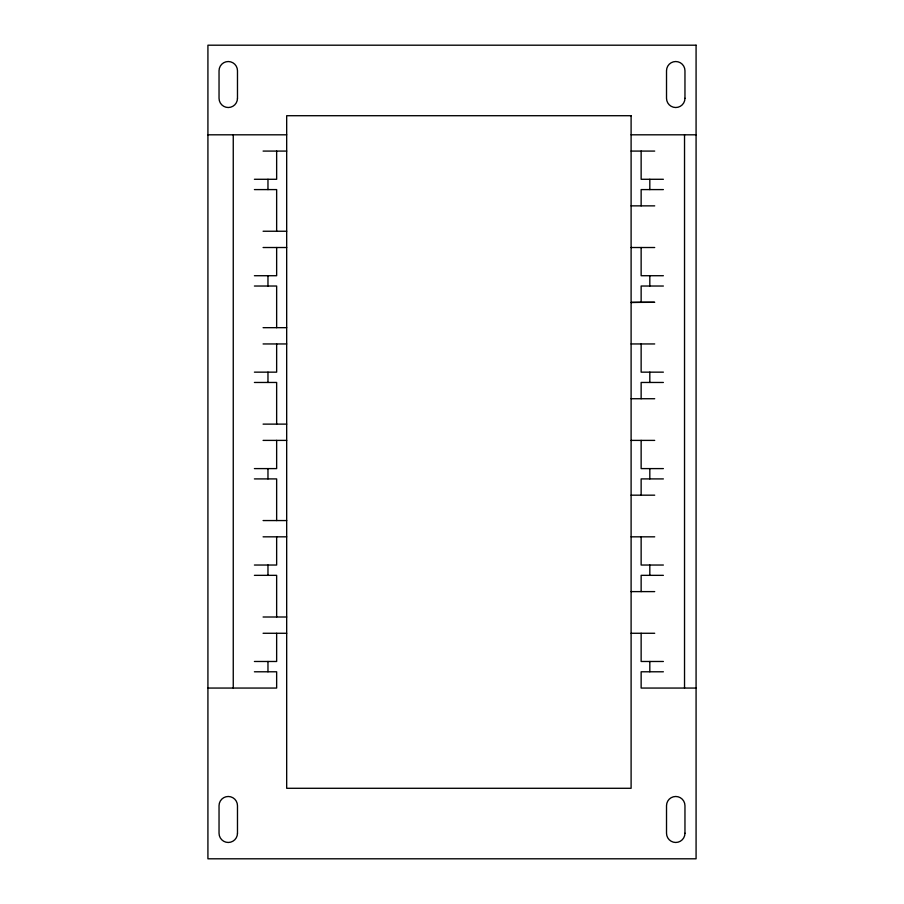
<?xml version="1.0" encoding="UTF-8"?>
<svg xmlns="http://www.w3.org/2000/svg" width="904" height="904" viewBox="0 0 904 904"><rect width="100%" height="100%" fill="white"/><g stroke="black" fill="none" stroke-linecap="round" stroke-linejoin="round"><path stroke-width="1.36" d="M641.139 302.298L631.105 302.433L654.699 302.298L641.139 302.298L641.139 286.026L663.378 286.026M207.92 134.809L286.681 134.809M631.105 134.809L696.08 134.809M263.087 151.081L286.681 151.081M631.105 151.081L654.699 151.081M254.408 179.286L276.647 179.286L276.647 151.081M663.378 179.286L641.139 179.286L641.139 151.081M254.408 189.591L276.647 189.591L276.647 231.243M663.378 189.591L641.139 189.591L641.139 205.863M631.105 205.863L654.699 205.863M263.087 231.243L286.681 231.243M263.087 247.515L286.681 247.515M631.105 247.515L654.699 247.515M254.408 275.72L276.647 275.72L276.647 247.515M663.378 275.72L641.139 275.72L641.139 247.515M254.408 286.026L276.647 286.026L276.647 327.677M263.087 327.677L286.681 327.677M263.087 343.949L286.681 343.949M631.105 343.949L654.699 343.949M254.408 372.154L276.647 372.154L276.647 343.949M663.378 372.154L641.139 372.154L641.139 343.949M254.408 382.46L276.647 382.46L276.647 424.123M663.378 382.46L641.139 382.46L641.139 398.732M631.105 398.732L654.699 398.732M263.087 424.123L286.681 424.123M263.087 440.395L286.681 440.395M631.105 440.395L654.699 440.395M254.408 468.6L276.647 468.6L276.647 440.395M663.378 468.6L641.139 468.6L641.139 440.395M254.408 478.905L276.647 478.905L276.647 520.557M663.378 478.905L641.139 478.905L641.139 495.177M631.105 495.177L654.699 495.177M263.087 520.557L286.681 520.557M263.087 536.829L286.681 536.829M631.105 536.829L654.699 536.829M254.408 565.034L276.647 565.034L276.647 536.829M663.378 565.034L641.139 565.034L641.139 536.829M254.408 575.339L276.647 575.339L276.647 617.003M663.378 575.339L641.139 575.339L641.139 591.611M631.105 591.611L654.699 591.611M263.087 617.003L286.681 617.003M263.087 633.275L286.681 633.275M631.105 633.275L654.699 633.275M254.408 661.479L276.647 661.479L276.647 633.275M663.378 661.479L641.139 661.479L641.139 633.275M254.408 671.785L276.647 671.785L276.647 688.057L207.92 688.057M663.378 671.785L641.139 671.785L641.139 688.057L696.08 688.057M684.531 134.809L684.531 688.057M649.818 179.286L649.818 189.591M649.818 275.72L649.818 286.026M649.818 372.154L649.818 382.46M649.818 468.6L649.818 478.905M649.818 565.034L649.818 575.339M649.818 661.479L649.818 671.785M267.968 179.286L267.968 189.591M267.968 275.72L267.968 286.026M267.968 372.154L267.968 382.46M267.968 468.6L267.968 478.905M267.968 565.034L267.968 575.339M267.968 661.479L267.968 671.785M233.255 134.809L233.255 688.057M696.08 45.2L207.92 45.2L207.92 858.8L696.08 858.8L696.08 45.2M631.105 115.712L286.681 115.712L286.681 788.288L631.105 788.288L631.105 115.712M684.961 98.299L684.961 70.749A9.221 9.221 0 0 0 675.74 61.528A9.221 9.221 0 0 0 666.519 70.749L666.519 98.299A9.221 9.221 0 0 0 675.74 107.519A9.221 9.221 0 0 0 684.961 98.299M684.961 833.251L684.961 805.701A9.221 9.221 0 0 0 675.74 796.481A9.221 9.221 0 0 0 666.519 805.701L666.519 833.251A9.221 9.221 0 0 0 675.74 842.471A9.221 9.221 0 0 0 684.961 833.251M237.481 98.299L237.481 70.749A9.221 9.221 0 0 0 228.26 61.528A9.221 9.221 0 0 0 219.039 70.749L219.039 98.299A9.221 9.221 0 0 0 228.26 107.519A9.221 9.221 0 0 0 237.481 98.299M237.481 833.251L237.481 805.701A9.221 9.221 0 0 0 228.26 796.481A9.221 9.221 0 0 0 219.039 805.701L219.039 833.251A9.221 9.221 0 0 0 228.26 842.471A9.221 9.221 0 0 0 237.481 833.251"/></g></svg>
